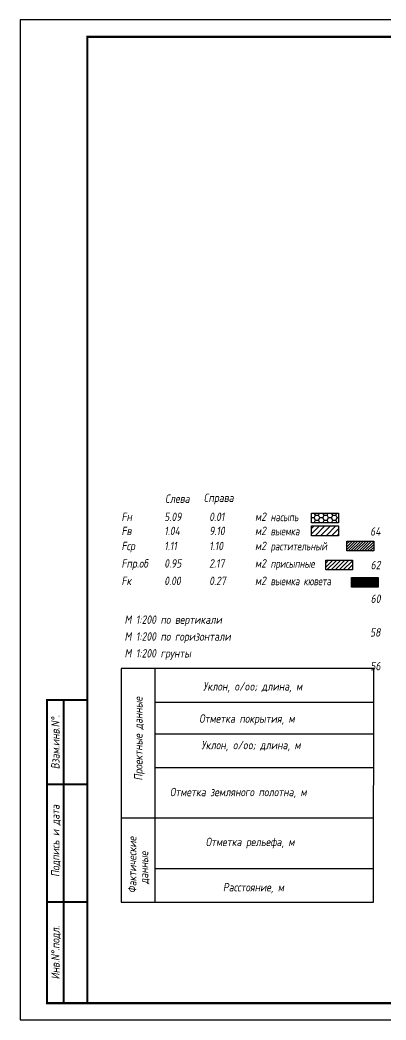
# Model space of a CAD drawing. Extents: x -717 to 1451, y -133302 to 233.
# Drawn here: x -30.1 to 78.6, y -130232.4 to -129935.4 of the extents above; entities that cross this region are included whole.
import ezdxf
from ezdxf.enums import TextEntityAlignment as Align

# ---------------------------------------------------------------- set-up
doc = ezdxf.new("R2010")
doc.units = 0
for name, color, linetype in [('Зарамочное оформление', 7, 'Continuous'), ('Линейка абсолютных высот', 7, 'Continuous'), ('Объем выемки', 7, 'Continuous'), ('Объем кюветов', 7, 'Continuous'), ('Объем насыпи', 7, 'Continuous'), ('Объем присыпных обочин', 7, 'Continuous'), ('Объем срезки растительного слоя', 7, 'Continuous'), ('Объём_2650', 7, 'Continuous'), ('Таблица', 7, 'Continuous')]:
    doc.layers.add(name, color=color, linetype=linetype)
for name, color, linetype, true_color in [('Объём_2563', 7, 'Continuous', 0xff8000), ('Объём_2570', 7, 'Continuous', 0x80ff00), ('Объём_2600', 7, 'Continuous', 0x808000), ('Объём_2620', 2, 'Continuous', 0xffff00)]:
    doc.layers.add(name, color=color, linetype=linetype, true_color=true_color)
doc.styles.add('М', font='romand.shx', dxfattribs={"width": 0.8, "oblique": 10, "height": 2.5})

# ---------------------------------------------------------------- blocks, each defined once
blk = doc.blocks.new('условные обозначения')
at = {"layer": 'Объём_2563'}
h = blk.add_hatch(dxfattribs=at)
h.set_pattern_fill('ANSI31', color=256, scale=0.3)
h.set_pattern_definition([(45, (-34.5, -100.5), (-0.673519, 0.673519), [])])
h.paths.add_polyline_path([(18.26, 7.53), (27.08, 7.53), (27.08, 4.62), (18.26, 4.62)])
at = {"layer": 'Объём_2570'}
h = blk.add_hatch(dxfattribs=at)
h.set_pattern_fill('ANSI31', color=3, scale=0.2)
h.set_pattern_definition([(45, (-32.9034, -100.5), (-0.4490128, 0.4490128), [])])
h.paths.add_polyline_path([(25.29, 13.16), (34.12, 13.16), (34.12, 10.25), (25.29, 10.25)])
at = {"layer": 'Объём_2600'}
h = blk.add_hatch(dxfattribs=at)
h.set_pattern_fill('ANSI31', color=6, scale=0.4)
h.set_pattern_definition([(45, (-34.5, -100.5), (-0.898026, 0.898026), [])])
h.paths.add_polyline_path([(13.63, 17.67), (22.46, 17.67), (22.46, 14.76), (13.63, 14.76)])
at = {"layer": 'Объём_2620'}
h = blk.add_hatch(dxfattribs=at)
h.set_pattern_fill('ANSI31', color=2, scale=0.1)
h.set_pattern_definition([(45, (-33.755, -100.5), (-0.2245064, 0.2245064), [])])
h.paths.add_polyline_path([(26.75, 2.41), (35.57, 2.41), (35.57, -0.5), (26.75, -0.5)])
at = {"layer": 'Объём_2650'}
h = blk.add_hatch(dxfattribs=at)
h.set_pattern_fill('HONEY', color=5, scale=0.3)
h.set_pattern_definition([(0, (-34.5, -100.5), (1.42875, 0.824889), [0.9525, -1.905]), (120, (-34.5, -100.5), (-1.42875, 0.824889), [0.9525, -1.905]), (60, (-34.5, -100.5), (3e-09, 1.6497784), [-1.905, 0.9525])])
h.paths.add_polyline_path([(13.63, 21.49), (22.46, 21.49), (22.46, 18.58), (13.63, 18.58)])
at = {"layer": 'Объём_2563'}
blk.add_lwpolyline([(18.26, 7.53), (27.08, 7.53), (27.08, 4.62), (18.26, 4.62)], close=True, dxfattribs=at)
at = {"layer": 'Объём_2620', "color": 2}
blk.add_lwpolyline([(26.75, 2.41), (35.57, 2.41), (35.57, -0.5), (26.75, -0.5)], close=True, dxfattribs=at)
at = {"layer": 'Объём_2650', "color": 5}
blk.add_lwpolyline([(13.63, 21.49), (22.46, 21.49), (22.46, 18.58), (13.63, 18.58)], close=True, dxfattribs=at)
at = {"layer": 'Объём_2650', "color": 6}
blk.add_lwpolyline([(13.63, 17.67), (22.46, 17.67), (22.46, 14.76), (13.63, 14.76)], close=True, dxfattribs=at)
at = {"layer": 'Объём_2650', "color": 3}
blk.add_lwpolyline([(25.29, 13.16), (34.12, 13.16), (34.12, 10.25), (25.29, 10.25)], close=True, dxfattribs=at)
at = {"layer": 'Объем насыпи', "color": 1, "style": 'М', "oblique": 10, "width": 0.8}
for s, p in [('насыпь', (0.09, 19.09)), ('выемка', (0.09, 14.89)), ('растительный', (0.09, 10.42)), ('присыпные', (0.09, 5.24)), ('выемка кювета', (0.09, 0.06))]:
    blk.add_text(s, height=2.5, dxfattribs=at).set_placement(p)

msp = doc.modelspace()

# ---------------------------------------------------------------- linework, layer by layer
at = {"layer": 'Таблица', "linetype": 'Continuous', "flags": 128}
for points in [[(0, -130128), (-0.054, -130197.421)], [(75, -130128), (0, -130128)], [(10, -130128), (10, -130197.421)], [(74.946, -130197.421), (75, -130128)], [(10, -130138), (75, -130138)], [(10, -130147.421), (75, -130147.421)], [(9.946, -130157.421), (74.946, -130157.421)], [(-0.054, -130172.421), (74.946, -130172.421)], [(9.946, -130187.421), (74.946, -130187.421)], [(-0.054, -130197.421), (74.946, -130197.421)]]:
    msp.add_lwpolyline(points, dxfattribs=at)

# ---------------------------------------------------------------- block references
at = {"layer": 'Объём_2570', "xscale": 0.9}
msp.add_blockref('условные обозначения', (44.274, -130103.366), dxfattribs=at)

# ---------------------------------------------------------------- texts
at = {"style": 'М', "oblique": 10, "width": 0.8}
msp.add_text('М 1:200 грунты', height=2.5, dxfattribs=at).set_placement((0.973, -130124.769))
at = {"layer": 'Линейка абсолютных высот', "style": 'М', "oblique": 10, "width": 0.8}
for s, p in [('64', (77, -130087.305)), ('62', (77, -130097.305)), ('60', (77, -130107.305)), ('58', (77, -130117.305)), ('56', (77, -130127.305))]:
    msp.add_text(s, height=2.5, dxfattribs=at).set_placement(p, align=Align.MIDDLE_RIGHT)
at = {"layer": 'Объем выемки', "style": 'М', "oblique": 10, "width": 0.8}
for s, p in [('Fв', (0.085, -130088.424)), ('1.04', (12.785, -130088.424)), ('9.10', (26.126, -130088.424)), ('м2', (39.731, -130088.39))]:
    msp.add_text(s, height=2.5, dxfattribs=at).set_placement(p)
at = {"layer": 'Объем кюветов', "style": 'М', "oblique": 10, "width": 0.8}
for s, p in [('Fк', (0.085, -130103.249)), ('0.00', (12.785, -130103.249)), ('0.27', (26.126, -130103.249)), ('м2', (39.731, -130103.215))]:
    msp.add_text(s, height=2.5, dxfattribs=at).set_placement(p)
at = {"layer": 'Объем насыпи', "style": 'М', "oblique": 10, "width": 0.8}
for s, p in [('Слева', (13.029, -130078.838)), ('Справа', (24.522, -130078.571)), ('Fн', (0.085, -130084.219)), ('5.09', (12.785, -130084.219)), ('0.01', (26.126, -130084.219)), ('м2', (39.731, -130084.185))]:
    msp.add_text(s, height=2.5, dxfattribs=at).set_placement(p)
at = {"layer": 'Объем присыпных обочин', "style": 'М', "oblique": 10, "width": 0.8}
for s, p in [('Fпр.об', (0.085, -130098.07)), ('0.95', (12.785, -130098.07)), ('2.17', (26.126, -130098.07)), ('м2', (39.731, -130098.036))]:
    msp.add_text(s, height=2.5, dxfattribs=at).set_placement(p)
at = {"layer": 'Объем срезки растительного слоя', "style": 'М', "oblique": 10, "width": 0.8}
for s, p in [('Fср', (0.085, -130092.891)), ('1.11', (12.785, -130092.891)), ('1.10', (26.126, -130092.891)), ('м2', (39.731, -130092.858))]:
    msp.add_text(s, height=2.5, dxfattribs=at).set_placement(p)
at = {"layer": 'Таблица', "style": 'М', "oblique": 10, "width": 0.8}
for s, p in [('М 1:200 по вертикали', (0.973, -130114.769)), ('М 1:200 по горизонтали', (0.973, -130119.769)), ('Уклон, o/oo; длина, м', (24.315, -130134.584)), ('Отметка покрытия, м', (23.148, -130144.139)), ('Уклон, o/oo; длина, м', (23.824, -130152.017)), ('Отметка земляного полотна, м', (14.462, -130165.965)), ('Отметка рельефа, м', (25.077, -130180.777)), ('Расстояние, м', (30.202, -130194.23))]:
    msp.add_text(s, height=2.5, dxfattribs=at).set_placement(p)
for s, p in [('Проектные данные ', (6.33, -130161.308)), ('Фактические ', (4.508, -130194.762)), ('данные', (8.014, -130192.057))]:
    msp.add_text(s, height=2.5, rotation=90, dxfattribs=at).set_placement(p)

# ---------------------------------------------------------------- wipeouts: each hides what was drawn before it
msp.add_wipeout([(-10.054, -130137.421), (-22.054, -130137.421), (-22.054, -130227.421), (-10.054, -130227.421)]).dxf.layer = 'Зарамочное оформление'

# ---------------------------------------------------------------- next in the draw order: linework, layer by layer
at = {"flags": 128}
msp.add_lwpolyline([(-30.054, -130232.421), (389.946, -130232.421), (389.946, -129935.421), (-30.054, -129935.421)], close=True, dxfattribs=at)
at = {"const_width": 0.6, "flags": 128}
msp.add_lwpolyline([(-10.054, -130227.421), (384.946, -130227.421), (384.946, -129940.421), (-10.054, -129940.421)], close=True, dxfattribs=at)
at = {"layer": 'Зарамочное оформление', "linetype": 'Continuous', "lineweight": -3, "const_width": 0.6, "flags": 128}
for points in [[(-10.054, -130227.421), (-22.054, -130227.421), (-22.054, -130137.421), (-10.054, -130137.421)], [(-17.054, -130227.421), (-17.054, -130137.421)], [(-22.054, -130162.421), (-10.054, -130162.421)], [(-22.054, -130197.421), (-10.054, -130197.421)]]:
    msp.add_lwpolyline(points, dxfattribs=at)

# ---------------------------------------------------------------- next in the draw order: texts
at = {"layer": 'Зарамочное оформление', "lineweight": 15, "style": 'М', "oblique": 10, "width": 0.8}
for s, p in [('Взам.инв.N%%d.', (-19.554, -130149.921)), ('Подпись и дата', (-19.572, -130179.227)), ('Инв.N%%d.подл.', (-19.554, -130212.421))]:
    msp.add_text(s, height=2.5, rotation=90, dxfattribs=at).set_placement(p, align=Align.MIDDLE_CENTER)

doc.saveas('drawing.dxf')
